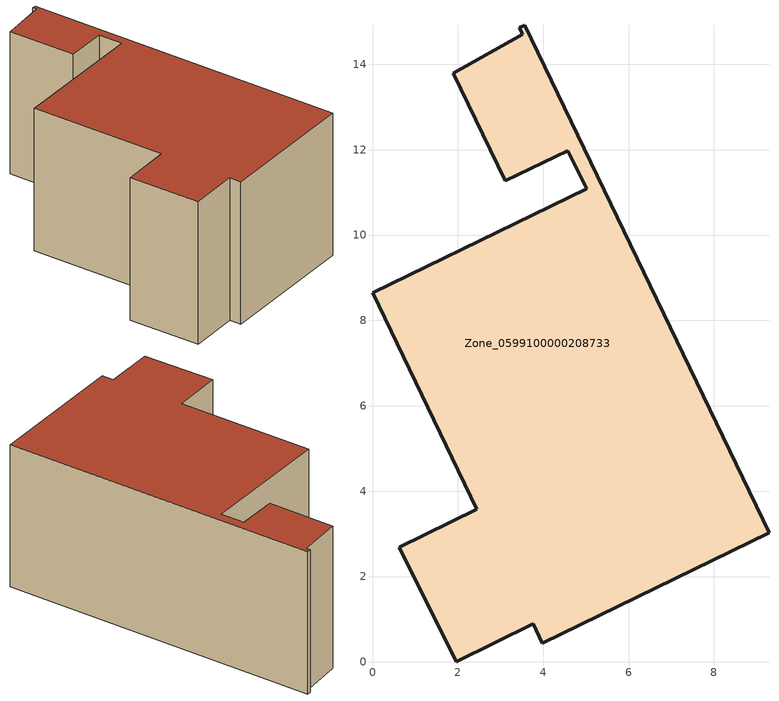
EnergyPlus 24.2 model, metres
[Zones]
Zone_0599100000208733
 floor ground (C_G): 0.63,2.69 2.44,3.58 0,8.65 5.02,11.08 4.58,11.98 3.11,11.27 1.89,13.8 3.52,14.71 3.44,14.86 3.57,14.92 9.29,3.03 3.98,0.44 3.77,0.89 1.96,0 z0
 wall outside (C_F): 2.44,3.58 0.63,2.69 1.96,0 3.77,0.89 3.98,0.44 9.29,3.03 3.57,14.92 3.44,14.86 3.52,14.71 1.89,13.8 3.11,11.27 4.58,11.98 5.02,11.08 0,8.65 2.44,3.58 z0:6.04
 roof outside (C_R): 3.57,14.92 3.44,14.86 3.52,14.71 1.89,13.8 3.11,11.27 4.58,11.98 5.02,11.08 0,8.65 2.44,3.58 0.63,2.69 1.96,0 3.77,0.89 3.98,0.44 9.29,3.03 z6.04
[BUILDING]
Pand.0599100000208733: North Axis=0; Terrain=City; Loads Convergence Tolerance Value=0.04; Temperature Convergence Tolerance Value=0.4; Solar Distribution=FullExterior; Maximum Number of Warmup Days=25; Minimum Number of Warmup Days=1
[Site:Location]
Rotterdam.The.Hague.AP_ZH_NLD Design_Conditions: Latitude=51.96; Longitude=4.45; Time Zone=1; Elevation=-4.5
[SITE:GROUNDTEMPERATURE:BUILDINGSURFACE]
18, 18, 18, 18, 18, 18, 18, 18, 18, 18, 18, 18
[MATERIAL] Thermal Absorptance=0.9; Solar Absorptance=0.7; Visible Absorptance=0.7
Name | Roughness | Thickness | Conductivity | Density | Specific Heat
G.TC.1965-1974 | MediumSmooth | 0.15 | 0.882353 | 540 | 1210
F.TC.1965-1974 | Rough | 0.3 | 0.697674 | 1920 | 840
R.TC.1965-1974 | MediumRough | 0.2 | 0.232558 | 1500 | 1000
[CONSTRUCTION]
C_G: G.TC.1965-1974
C_F: F.TC.1965-1974
C_R: R.TC.1965-1974
[ZONE]
Zone_0599100000208733: Type=1; Multiplier=1; Ceiling Height=Autocalculate; Volume=Autocalculate; Floor Area=autocalculate; Part of Total Floor Area=Yes
[ZONEINFILTRATION:DESIGNFLOWRATE]
Infil_Zone_0599100000208733: Zone or ZoneList or Space or SpaceList=Zone_0599100000208733; Schedule=AlwaysOn; Design Flow Rate Calculation Method=Flow/Area; Flow Rate per Floor Area=0.003; Constant Term Coefficient=1; Temperature Term Coefficient=0; Velocity Term Coefficient=0; Velocity Squared Term Coefficient=0
[HVACTEMPLATE:ZONE:IDEALLOADSAIRSYSTEM]
Zone_0599100000208733: Maximum Heating Supply Air Temperature=50; Minimum Cooling Supply Air Temperature=13; Maximum Heating Supply Air Humidity Ratio=0.0156; Minimum Cooling Supply Air Humidity Ratio=0.0077; Heating Limit=NoLimit; Cooling Limit=NoLimit; Dehumidification Control Type=ConstantSensibleHeatRatio; Cooling Sensible Heat Ratio=0.7; Dehumidification Setpoint=60; Humidification Control Type=None; Humidification Setpoint=30; Outdoor Air Method=None; Outdoor Air Flow Rate per Person=0.00944; Outdoor Air Flow Rate per Zone Floor Area=0; Outdoor Air Flow Rate per Zone=0; Demand Controlled Ventilation Type=None; Outdoor Air Economizer Type=NoEconomizer; Heat Recovery Type=None; Sensible Heat Recovery Effectiveness=0.7; Latent Heat Recovery Effectiveness=0.65
[ZONECONTROL:THERMOSTAT]
ThermostatControl_Zone_0599100000208733: Zone or ZoneList=Zone_0599100000208733; Control Type Schedule=DualSetpointControlType; Control 1=Thermostat_Zone_0599100000208733; Temperature Difference Between Cutout And Setpoint=0
[THERMOSTATSETPOINT:DUALSETPOINT]
Thermostat_Zone_0599100000208733: Heating Setpoint Temperature Schedule=HeatingSetpoint_Zone_0599100000208733; Cooling Setpoint Temperature Schedule=CoolingSetpoint_Zone_0599100000208733
[SCHEDULE:COMPACT]
HeatingSetpoint_Zone_0599100000208733: Through: 12/31, For: AllDays, Until: 24:00, 21
CoolingSetpoint_Zone_0599100000208733: Through: 12/31, For: AllDays, Until: 24:00, 24
DualSetpointControlType: Through: 12/31, For: AllDays, Until: 24:00, 4
AlwaysOn: Through: 12/31, For: AllDays, Until: 24:00, 1
